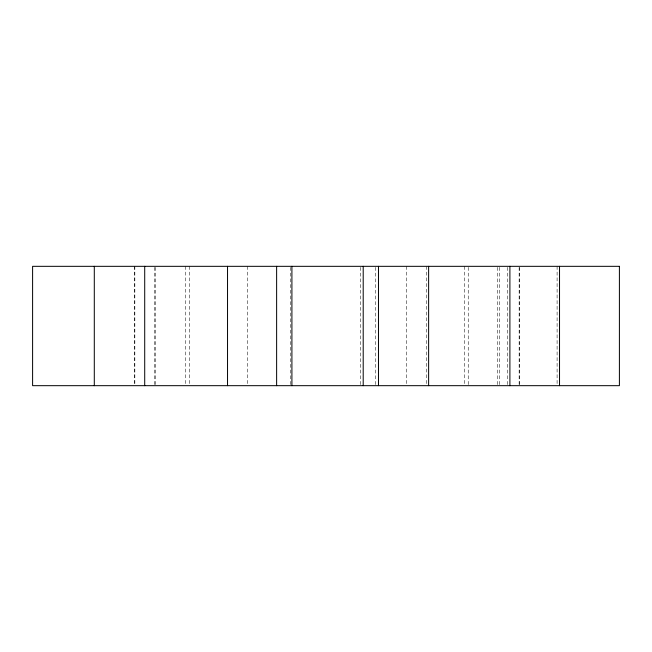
<?xml version="1.0" encoding="UTF-8"?>
<svg xmlns="http://www.w3.org/2000/svg" width="652" height="652" viewBox="0 0 652 652"><rect width="100%" height="100%" fill="white"/><g stroke="black" fill="none" stroke-linecap="round" stroke-linejoin="round"><path stroke-width="0.49" stroke-dasharray="3.26 2.44" d="M557.093 266.326L557.093 384.664M519.497 267.336L519.497 384.664M519.139 267.336L519.139 384.664M507.663 267.336L507.663 384.664M499.269 267.336L499.269 384.664M497.362 267.336L497.362 384.664M468.234 267.336L468.234 384.664M464.257 266.326L464.257 384.664M426.457 266.326L426.457 384.664M406.563 266.326L406.563 384.664M375.373 267.336L375.373 384.664M360.393 267.336L360.393 384.664M290.49 267.336L290.49 384.664M247.426 266.326L247.426 384.664M189.74 266.326L189.74 384.664M185.755 266.326L185.755 384.664M155.412 267.336L155.412 384.664M154.72 267.336L154.72 384.664M134.85 266.326L134.85 384.664M134.752 266.326L134.752 384.664"/><path stroke-width="0.98" d="M559.53 266.326L559.53 385.674M509.905 266.326L509.905 385.674M428.625 266.326L428.625 385.674M378.478 266.326L378.478 385.674M363.205 266.326L363.205 385.674M291.909 266.326L291.909 385.674M276.627 266.326L276.627 385.674M227.532 266.326L227.532 385.674M144.711 266.326L144.711 385.674M94.295 266.326L94.295 385.674M619.4 266.326L32.6 266.326L32.6 385.674L619.4 385.674L619.4 266.326"/></g></svg>
